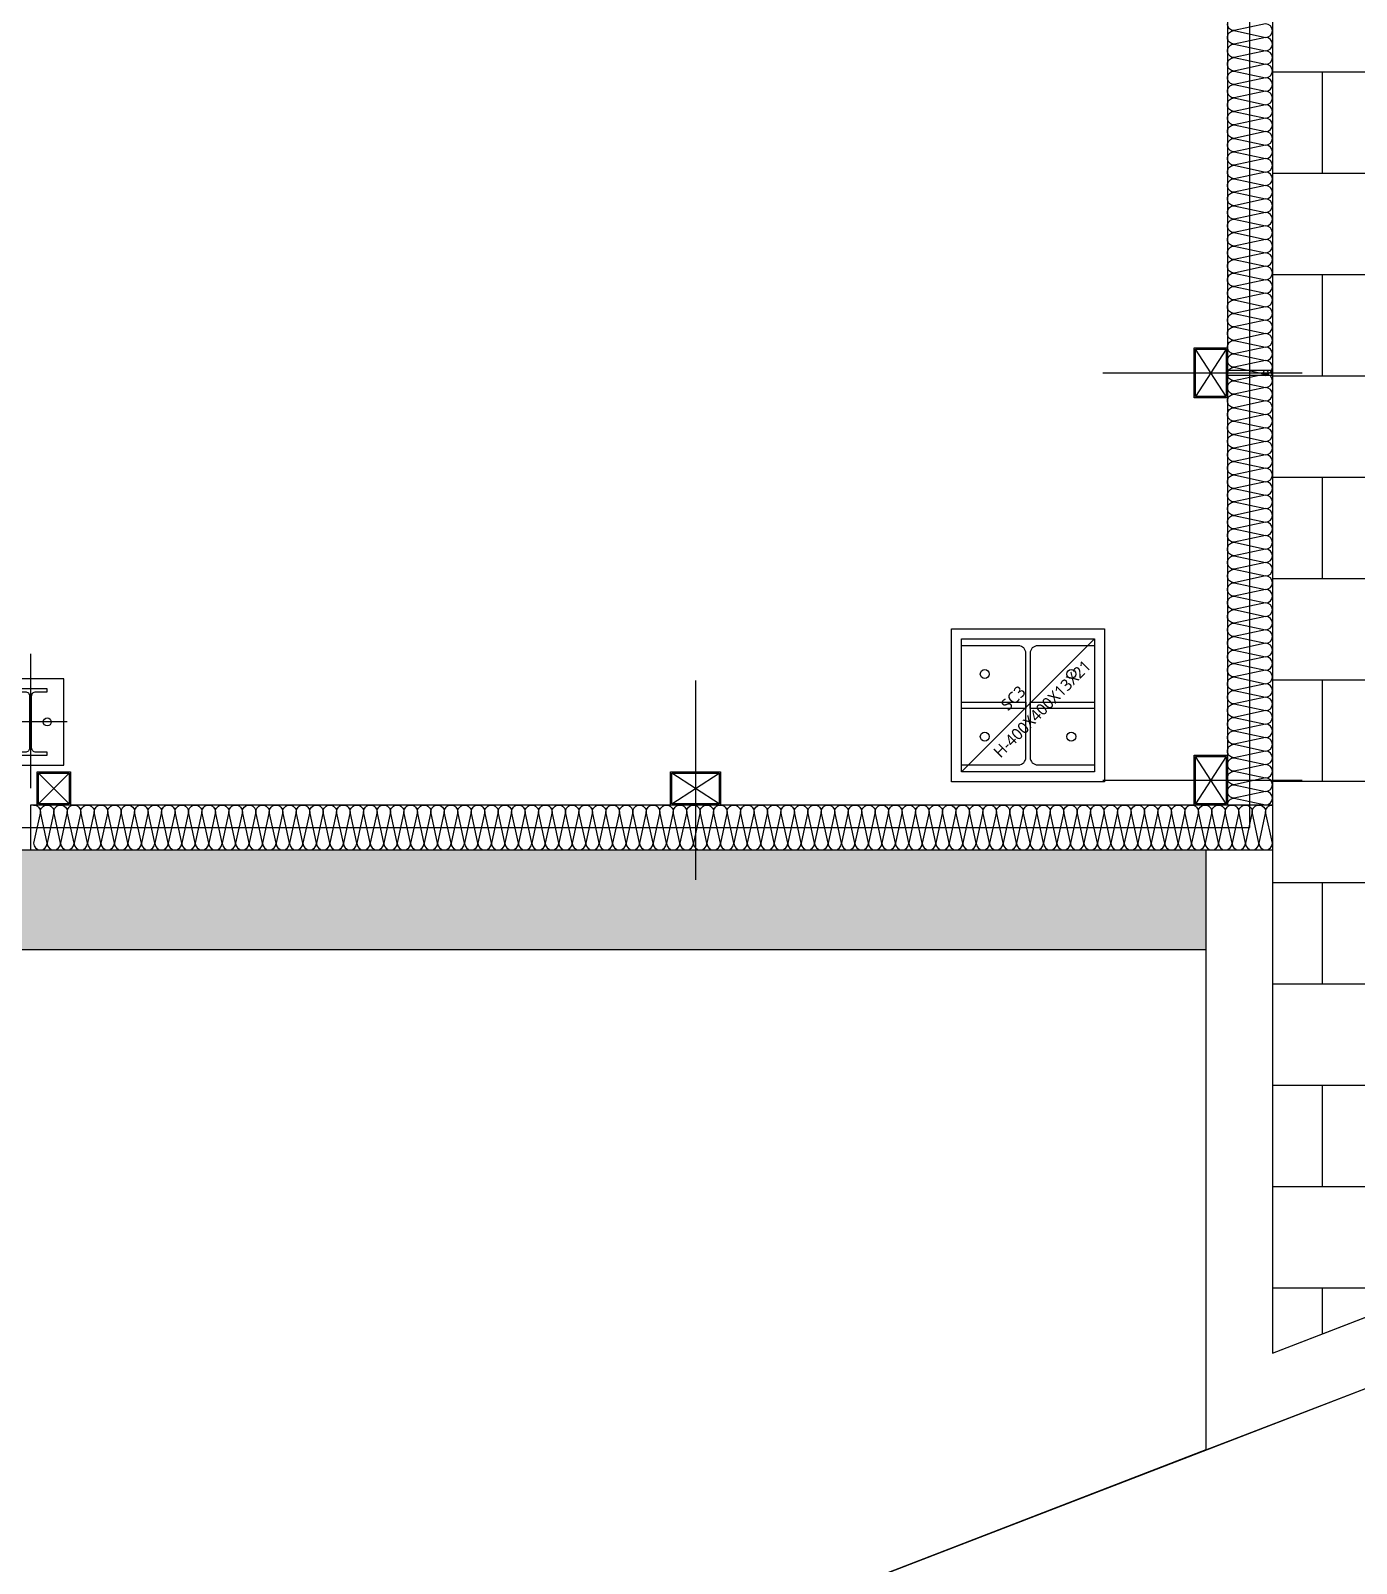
# Model space of a CAD drawing. Header units: millimetres. Extents: x 9 to 147, y 4 to 115.
# Drawn here: x 109.5 to 113.488, y 40.319 to 44.929 of the extents above; entities that cross this region are included whole.
import ezdxf
from ezdxf.enums import TextEntityAlignment as Align
from ezdxf.xclip import XClip

# ---------------------------------------------------------------- set-up
doc = ezdxf.new("R2010")
doc.units = ezdxf.units.MM
doc.header["$LTSCALE"] = 200
doc.linetypes.add('XR-PLAN$0$AUDIT_I_190801151318-2', pattern=[0])
doc.layers.get('DEFPOINTS').update_dxf_attribs({"color": 137})
doc.layers.add('AREA', color=30, linetype='Continuous', plot=False)
doc.layers.add('XR-PLAN$0$TEMP', color=171, linetype='Continuous', plot=False)
for name, color, linetype in [('XR-PLAN$0$09GIRDER', 252, 'Continuous'), ('XR-PLAN$0$6land', 252, 'XR-PLAN$0$AUDIT_I_190801151318-2'), ('XR-PLAN$0$AA-WAXM-FRAM', 252, 'Continuous'), ('XR-PLAN$0$ELE-6', 252, 'Continuous'), ('XR-PLAN$0$ELE-7', 252, 'Continuous'), ('XR-PLAN$0$HAT', 252, 'Continuous'), ('XR-PLAN$0$HAT-BRICK', 252, 'Continuous'), ('XR-PLAN$0$HAT-INS', 252, 'Continuous'), ('XR-PLAN$0$STEEL BASE', 252, 'Continuous'), ('XR-PLAN$0$WAL', 252, 'Continuous'), ('XR-PLAN$0$메탈판넬-2', 252, 'Continuous'), ('XR-PLAN$0$방화', 252, 'Continuous'), ('XR-현황측량도$0$경계석(33)', 252, 'Continuous')]:
    doc.layers.add(name, color=color, linetype=linetype)
doc.styles.add('XR-PLAN$0$스타일1', font='MALGUN_0.TTF')

# ---------------------------------------------------------------- blocks, each defined once
blk = doc.blocks.new('XR-현황측량도')
at = {"layer": 'XR-현황측량도$0$경계석(33)'}
blk.add_lwpolyline([(143027.2, 74043.6), (151689.9, 74037.3), (154882.8, 74051.1), (162788.9, 74142.4), (171654.6, 74151.5), (178947.9, 74224.2), (185441.1, 74257.7), (186411.9, 74404.5), (193068.5, 76971.8, 0.271364), (196517.3, 81929.2), (196869.6, 86053.4), (196858.7, 91789.3), (196871.2, 109951.5), (196867, 116558.1), (196605.1, 121600.6), (196792.5, 126063.1), (196775.4, 130633.2), (196750.4, 139290.1), (196674.2, 147914.3), (194521.9, 154575.8)], format="xyb", dxfattribs=at)
blk = doc.blocks.new('*U81')
at = {"layer": 'XR-PLAN$0$HAT-INS'}
for points in [[(-39270.4, 0, -0.414214), (-39285.4, 15), (-39270.4, 85, 1), (-39300.4, 85), (-39285.4, 15, -0.414214), (-39300.4, 0, 0.414214)], [(-39240.4, 0, -0.414214), (-39255.4, 15), (-39240.4, 85, 1), (-39270.4, 85), (-39255.4, 15, -0.414214), (-39270.4, 0, 0.414214)], [(-39210.4, 0, -0.414214), (-39225.4, 15), (-39210.4, 85, 1), (-39240.4, 85), (-39225.4, 15, -0.414214), (-39240.4, 0, 0.414214)], [(-39180.4, 0, -0.414214), (-39195.4, 15), (-39180.4, 85, 1), (-39210.4, 85), (-39195.4, 15, -0.414214), (-39210.4, 0, 0.414214)], [(-39150.4, 0, -0.414214), (-39165.4, 15), (-39150.4, 85, 1), (-39180.4, 85), (-39165.4, 15, -0.414214), (-39180.4, 0, 0.414214)], [(-39120.4, 0, -0.414214), (-39135.4, 15), (-39120.4, 85, 1), (-39150.4, 85), (-39135.4, 15, -0.414214), (-39150.4, 0, 0.414214)], [(-39090.4, 0, -0.414214), (-39105.4, 15), (-39090.4, 85, 1), (-39120.4, 85), (-39105.4, 15, -0.414214), (-39120.4, 0, 0.414214)], [(-39060.4, 0, -0.414214), (-39075.4, 15), (-39060.4, 85, 1), (-39090.4, 85), (-39075.4, 15, -0.414214), (-39090.4, 0, 0.414214)], [(-39030.4, 0, -0.414214), (-39045.4, 15), (-39030.4, 85, 1), (-39060.4, 85), (-39045.4, 15, -0.414214), (-39060.4, 0, 0.414214)], [(-39000.4, 0, -0.414214), (-39015.4, 15), (-39000.4, 85, 1), (-39030.4, 85), (-39015.4, 15, -0.414214), (-39030.4, 0, 0.414214)], [(-38970.4, 0, -0.414214), (-38985.4, 15), (-38970.4, 85, 1), (-39000.4, 85), (-38985.4, 15, -0.414214), (-39000.4, 0, 0.414214)], [(-38940.4, 0, -0.414214), (-38955.4, 15), (-38940.4, 85, 1), (-38970.4, 85), (-38955.4, 15, -0.414214), (-38970.4, 0, 0.414214)], [(-38910.4, 0, -0.414214), (-38925.4, 15), (-38910.4, 85, 1), (-38940.4, 85), (-38925.4, 15, -0.414214), (-38940.4, 0, 0.414214)], [(-38880.4, 0, -0.414214), (-38895.4, 15), (-38880.4, 85, 1), (-38910.4, 85), (-38895.4, 15, -0.414214), (-38910.4, 0, 0.414214)], [(-38850.4, 0, -0.414214), (-38865.4, 15), (-38850.4, 85, 1), (-38880.4, 85), (-38865.4, 15, -0.414214), (-38880.4, 0, 0.414214)], [(-38820.4, 0, -0.414214), (-38835.4, 15), (-38820.4, 85, 1), (-38850.4, 85), (-38835.4, 15, -0.414214), (-38850.4, 0, 0.414214)], [(-38790.4, 0, -0.414214), (-38805.4, 15), (-38790.4, 85, 1), (-38820.4, 85), (-38805.4, 15, -0.414214), (-38820.4, 0, 0.414214)], [(-38760.4, 0, -0.414214), (-38775.4, 15), (-38760.4, 85, 1), (-38790.4, 85), (-38775.4, 15, -0.414214), (-38790.4, 0, 0.414214)], [(-38730.4, 0, -0.414214), (-38745.4, 15), (-38730.4, 85, 1), (-38760.4, 85), (-38745.4, 15, -0.414214), (-38760.4, 0, 0.414214)], [(-38700.4, 0, -0.414214), (-38715.4, 15), (-38700.4, 85, 1), (-38730.4, 85), (-38715.4, 15, -0.414214), (-38730.4, 0, 0.414214)], [(-38670.4, 0, -0.414214), (-38685.4, 15), (-38670.4, 85, 1), (-38700.4, 85), (-38685.4, 15, -0.414214), (-38700.4, 0, 0.414214)], [(-38640.4, 0, -0.414214), (-38655.4, 15), (-38640.4, 85, 1), (-38670.4, 85), (-38655.4, 15, -0.414214), (-38670.4, 0, 0.414214)], [(-38610.4, 0, -0.414214), (-38625.4, 15), (-38610.4, 85, 1), (-38640.4, 85), (-38625.4, 15, -0.414214), (-38640.4, 0, 0.414214)], [(-38580.4, 0, -0.414214), (-38595.4, 15), (-38580.4, 85, 1), (-38610.4, 85), (-38595.4, 15, -0.414214), (-38610.4, 0, 0.414214)], [(-38550.4, 0, -0.414214), (-38565.4, 15), (-38550.4, 85, 1), (-38580.4, 85), (-38565.4, 15, -0.414214), (-38580.4, 0, 0.414214)], [(-38520.4, 0, -0.414214), (-38535.4, 15), (-38520.4, 85, 1), (-38550.4, 85), (-38535.4, 15, -0.414214), (-38550.4, 0, 0.414214)], [(-38490.4, 0, -0.414214), (-38505.4, 15), (-38490.4, 85, 1), (-38520.4, 85), (-38505.4, 15, -0.414214), (-38520.4, 0, 0.414214)], [(-38460.4, 0, -0.414214), (-38475.4, 15), (-38460.4, 85, 1), (-38490.4, 85), (-38475.4, 15, -0.414214), (-38490.4, 0, 0.414214)], [(-38430.4, 0, -0.414214), (-38445.4, 15), (-38430.4, 85, 1), (-38460.4, 85), (-38445.4, 15, -0.414214), (-38460.4, 0, 0.414214)], [(-38400.4, 0, -0.414214), (-38415.4, 15), (-38400.4, 85, 1), (-38430.4, 85), (-38415.4, 15, -0.414214), (-38430.4, 0, 0.414214)], [(-38370.4, 0, -0.414214), (-38385.4, 15), (-38370.4, 85, 1), (-38400.4, 85), (-38385.4, 15, -0.414214), (-38400.4, 0, 0.414214)], [(-38340.4, 0, -0.414214), (-38355.4, 15), (-38340.4, 85, 1), (-38370.4, 85), (-38355.4, 15, -0.414214), (-38370.4, 0, 0.414214)], [(-38310.4, 0, -0.414214), (-38325.4, 15), (-38310.4, 85, 1), (-38340.4, 85), (-38325.4, 15, -0.414214), (-38340.4, 0, 0.414214)], [(-38280.4, 0, -0.414214), (-38295.4, 15), (-38280.4, 85, 1), (-38310.4, 85), (-38295.4, 15, -0.414214), (-38310.4, 0, 0.414214)], [(-38250.4, 0, -0.414214), (-38265.4, 15), (-38250.4, 85, 1), (-38280.4, 85), (-38265.4, 15, -0.414214), (-38280.4, 0, 0.414214)], [(-38220.4, 0, -0.414214), (-38235.4, 15), (-38220.4, 85, 1), (-38250.4, 85), (-38235.4, 15, -0.414214), (-38250.4, 0, 0.414214)], [(-38190.4, 0, -0.414214), (-38205.4, 15), (-38190.4, 85, 1), (-38220.4, 85), (-38205.4, 15, -0.414214), (-38220.4, 0, 0.414214)], [(-38160.4, 0, -0.414214), (-38175.4, 15), (-38160.4, 85, 1), (-38190.4, 85), (-38175.4, 15, -0.414214), (-38190.4, 0, 0.414214)], [(-38130.4, 0, -0.414214), (-38145.4, 15), (-38130.4, 85, 1), (-38160.4, 85), (-38145.4, 15, -0.414214), (-38160.4, 0, 0.414214)], [(-38100.4, 0, -0.414214), (-38115.4, 15), (-38100.4, 85, 1), (-38130.4, 85), (-38115.4, 15, -0.414214), (-38130.4, 0, 0.414214)], [(-38070.4, 0, -0.414214), (-38085.4, 15), (-38070.4, 85, 1), (-38100.4, 85), (-38085.4, 15, -0.414214), (-38100.4, 0, 0.414214)], [(-38040.4, 0, -0.414214), (-38055.4, 15), (-38040.4, 85, 1), (-38070.4, 85), (-38055.4, 15, -0.414214), (-38070.4, 0, 0.414214)], [(-38010.4, 0, -0.414214), (-38025.4, 15), (-38010.4, 85, 1), (-38040.4, 85), (-38025.4, 15, -0.414214), (-38040.4, 0, 0.414214)], [(-37980.4, 0, -0.414214), (-37995.4, 15), (-37980.4, 85, 1), (-38010.4, 85), (-37995.4, 15, -0.414214), (-38010.4, 0, 0.414214)], [(-37950.4, 0, -0.414214), (-37965.4, 15), (-37950.4, 85, 1), (-37980.4, 85), (-37965.4, 15, -0.414214), (-37980.4, 0, 0.414214)], [(-37920.4, 0, -0.414214), (-37935.4, 15), (-37920.4, 85, 1), (-37950.4, 85), (-37935.4, 15, -0.414214), (-37950.4, 0, 0.414214)], [(-37890.4, 0, -0.414214), (-37905.4, 15), (-37890.4, 85, 1), (-37920.4, 85), (-37905.4, 15, -0.414214), (-37920.4, 0, 0.414214)], [(-37860.4, 0, -0.414214), (-37875.4, 15), (-37860.4, 85, 1), (-37890.4, 85), (-37875.4, 15, -0.414214), (-37890.4, 0, 0.414214)], [(-37830.4, 0, -0.414214), (-37845.4, 15), (-37830.4, 85, 1), (-37860.4, 85), (-37845.4, 15, -0.414214), (-37860.4, 0, 0.414214)], [(-37800.4, 0, -0.414214), (-37815.4, 15), (-37800.4, 85, 1), (-37830.4, 85), (-37815.4, 15, -0.414214), (-37830.4, 0, 0.414214)], [(-37770.4, 0, -0.414214), (-37785.4, 15), (-37770.4, 85, 1), (-37800.4, 85), (-37785.4, 15, -0.414214), (-37800.4, 0, 0.414214)], [(-37740.4, 0, -0.414214), (-37755.4, 15), (-37740.4, 85, 1), (-37770.4, 85), (-37755.4, 15, -0.414214), (-37770.4, 0, 0.414214)], [(-37710.4, 0, -0.414214), (-37725.4, 15), (-37710.4, 85, 1), (-37740.4, 85), (-37725.4, 15, -0.414214), (-37740.4, 0, 0.414214)], [(-37680.4, 0, -0.414214), (-37695.4, 15), (-37680.4, 85, 1), (-37710.4, 85), (-37695.4, 15, -0.414214), (-37710.4, 0, 0.414214)], [(-37650.4, 0, -0.414214), (-37665.4, 15), (-37650.4, 85, 1), (-37680.4, 85), (-37665.4, 15, -0.414214), (-37680.4, 0, 0.414214)], [(-37620.4, 0, -0.414214), (-37635.4, 15), (-37620.4, 85, 1), (-37650.4, 85), (-37635.4, 15, -0.414214), (-37650.4, 0, 0.414214)], [(-37590.4, 0, -0.414214), (-37605.4, 15), (-37590.4, 85, 1), (-37620.4, 85), (-37605.4, 15, -0.414214), (-37620.4, 0, 0.414214)], [(-37560.4, 0, -0.414214), (-37575.4, 15), (-37560.4, 85, 1), (-37590.4, 85), (-37575.4, 15, -0.414214), (-37590.4, 0, 0.414214)], [(-37530.4, 0, -0.414214), (-37545.4, 15), (-37530.4, 85, 1), (-37560.4, 85), (-37545.4, 15, -0.414214), (-37560.4, 0, 0.414214)], [(-37500.4, 0, -0.414214), (-37515.4, 15), (-37500.4, 85, 1), (-37530.4, 85), (-37515.4, 15, -0.414214), (-37530.4, 0, 0.414214)], [(-37470.4, 0, -0.414214), (-37485.4, 15), (-37470.4, 85, 1), (-37500.4, 85), (-37485.4, 15, -0.414214), (-37500.4, 0, 0.414214)], [(-37440.4, 0, -0.414214), (-37455.4, 15), (-37440.4, 85, 1), (-37470.4, 85), (-37455.4, 15, -0.414214), (-37470.4, 0, 0.414214)], [(-37410.4, 0, -0.414214), (-37425.4, 15), (-37410.4, 85, 1), (-37440.4, 85), (-37425.4, 15, -0.414214), (-37440.4, 0, 0.414214)], [(-37380.4, 0, -0.414214), (-37395.4, 15), (-37380.4, 85, 1), (-37410.4, 85), (-37395.4, 15, -0.414214), (-37410.4, 0, 0.414214)], [(-37350.4, 0, -0.414214), (-37365.4, 15), (-37350.4, 85, 1), (-37380.4, 85), (-37365.4, 15, -0.414214), (-37380.4, 0, 0.414214)], [(-37320.4, 0, -0.414214), (-37335.4, 15), (-37320.4, 85, 1), (-37350.4, 85), (-37335.4, 15, -0.414214), (-37350.4, 0, 0.414214)], [(-37290.4, 0, -0.414214), (-37305.4, 15), (-37290.4, 85, 1), (-37320.4, 85), (-37305.4, 15, -0.414214), (-37320.4, 0, 0.414214)], [(-37260.4, 0, -0.414214), (-37275.4, 15), (-37260.4, 85, 1), (-37290.4, 85), (-37275.4, 15, -0.414214), (-37290.4, 0, 0.414214)], [(-37230.4, 0, -0.414214), (-37245.4, 15), (-37230.4, 85, 1), (-37260.4, 85), (-37245.4, 15, -0.414214), (-37260.4, 0, 0.414214)], [(-37200.4, 0, -0.414214), (-37215.4, 15), (-37200.4, 85, 1), (-37230.4, 85), (-37215.4, 15, -0.414214), (-37230.4, 0, 0.414214)], [(-37170.4, 0, -0.414214), (-37185.4, 15), (-37170.4, 85, 1), (-37200.4, 85), (-37185.4, 15, -0.414214), (-37200.4, 0, 0.414214)], [(-37140.4, 0, -0.414214), (-37155.4, 15), (-37140.4, 85, 1), (-37170.4, 85), (-37155.4, 15, -0.414214), (-37170.4, 0, 0.414214)], [(-37110.4, 0, -0.414214), (-37125.4, 15), (-37110.4, 85, 1), (-37140.4, 85), (-37125.4, 15, -0.414214), (-37140.4, 0, 0.414214)], [(-37080.4, 0, -0.414214), (-37095.4, 15), (-37080.4, 85, 1), (-37110.4, 85), (-37095.4, 15, -0.414214), (-37110.4, 0, 0.414214)], [(-37050.4, 0, -0.414214), (-37065.4, 15), (-37050.4, 85, 1), (-37080.4, 85), (-37065.4, 15, -0.414214), (-37080.4, 0, 0.414214)], [(-37020.4, 0, -0.414214), (-37035.4, 15), (-37020.4, 85, 1), (-37050.4, 85), (-37035.4, 15, -0.414214), (-37050.4, 0, 0.414214)], [(-36990.4, 0, -0.414214), (-37005.4, 15), (-36990.4, 85, 1), (-37020.4, 85), (-37005.4, 15, -0.414214), (-37020.4, 0, 0.414214)], [(-36960.4, 0, -0.414214), (-36975.4, 15), (-36960.4, 85, 1), (-36990.4, 85), (-36975.4, 15, -0.414214), (-36990.4, 0, 0.414214)], [(-36930.4, 0, -0.414214), (-36945.4, 15), (-36930.4, 85, 1), (-36960.4, 85), (-36945.4, 15, -0.414214), (-36960.4, 0, 0.414214)], [(-36900.4, 0, -0.414214), (-36915.4, 15), (-36900.4, 85, 1), (-36930.4, 85), (-36915.4, 15, -0.414214), (-36930.4, 0, 0.414214)], [(-36870.4, 0, -0.414214), (-36885.4, 15), (-36870.4, 85, 1), (-36900.4, 85), (-36885.4, 15, -0.414214), (-36900.4, 0, 0.414214)], [(-36840.4, 0, -0.414214), (-36855.4, 15), (-36840.4, 85, 1), (-36870.4, 85), (-36855.4, 15, -0.414214), (-36870.4, 0, 0.414214)], [(-36810.4, 0, -0.414214), (-36825.4, 15), (-36810.4, 85, 1), (-36840.4, 85), (-36825.4, 15, -0.414214), (-36840.4, 0, 0.414214)], [(-36780.4, 0, -0.414214), (-36795.4, 15), (-36780.4, 85, 1), (-36810.4, 85), (-36795.4, 15, -0.414214), (-36810.4, 0, 0.414214)], [(-36750.4, 0, -0.414214), (-36765.4, 15), (-36750.4, 85, 1), (-36780.4, 85), (-36765.4, 15, -0.414214), (-36780.4, 0, 0.414214)], [(-36720.4, 0, -0.414214), (-36735.4, 15), (-36720.4, 85, 1), (-36750.4, 85), (-36735.4, 15, -0.414214), (-36750.4, 0, 0.414214)], [(-36690.4, 0, -0.414214), (-36705.4, 15), (-36690.4, 85, 1), (-36720.4, 85), (-36705.4, 15, -0.414214), (-36720.4, 0, 0.414214)], [(-36660.4, 0, -0.414214), (-36675.4, 15), (-36660.4, 85, 1), (-36690.4, 85), (-36675.4, 15, -0.414214), (-36690.4, 0, 0.414214)], [(-36630.4, 0, -0.414214), (-36645.4, 15), (-36630.4, 85, 1), (-36660.4, 85), (-36645.4, 15, -0.414214), (-36660.4, 0, 0.414214)], [(-36600.4, 0, -0.414214), (-36615.4, 15), (-36600.4, 85, 1), (-36630.4, 85), (-36615.4, 15, -0.414214), (-36630.4, 0, 0.414214)], [(-36570.4, 0, -0.414214), (-36585.4, 15), (-36570.4, 85, 1), (-36600.4, 85), (-36585.4, 15, -0.414214), (-36600.4, 0, 0.414214)], [(-36540.4, 0, -0.414214), (-36555.4, 15), (-36540.4, 85, 1), (-36570.4, 85), (-36555.4, 15, -0.414214), (-36570.4, 0, 0.414214)]]:
    blk.add_lwpolyline(points, format="xyb", dxfattribs=at)
blk = doc.blocks.new('*U93')
at = {"layer": 'XR-PLAN$0$HAT-INS'}
for points in [[(-444.1, 0, -0.414214), (-459.1, 15), (-444.1, 85, 1), (-474.1, 85), (-459.1, 15, -0.414214), (-474.1, 0, 0.414214)], [(-414.1, 0, -0.414214), (-429.1, 15), (-414.1, 85, 1), (-444.1, 85), (-429.1, 15, -0.414214), (-444.1, 0, 0.414214)], [(-384.1, 0, -0.414214), (-399.1, 15), (-384.1, 85, 1), (-414.1, 85), (-399.1, 15, -0.414214), (-414.1, 0, 0.414214)], [(-354.1, 0, -0.414214), (-369.1, 15), (-354.1, 85, 1), (-384.1, 85), (-369.1, 15, -0.414214), (-384.1, 0, 0.414214)], [(-324.1, 0, -0.414214), (-339.1, 15), (-324.1, 85, 1), (-354.1, 85), (-339.1, 15, -0.414214), (-354.1, 0, 0.414214)], [(-294.1, 0, -0.414214), (-309.1, 15), (-294.1, 85, 1), (-324.1, 85), (-309.1, 15, -0.414214), (-324.1, 0, 0.414214)], [(-264.1, 0, -0.414214), (-279.1, 15), (-264.1, 85, 1), (-294.1, 85), (-279.1, 15, -0.414214), (-294.1, 0, 0.414214)], [(-234.1, 0, -0.414214), (-249.1, 15), (-234.1, 85, 1), (-264.1, 85), (-249.1, 15, -0.414214), (-264.1, 0, 0.414214)], [(-204.1, 0, -0.414214), (-219.1, 15), (-204.1, 85, 1), (-234.1, 85), (-219.1, 15, -0.414214), (-234.1, 0, 0.414214)], [(-174.1, 0, -0.414214), (-189.1, 15), (-174.1, 85, 1), (-204.1, 85), (-189.1, 15, -0.414214), (-204.1, 0, 0.414214)], [(-144.1, 0, -0.414214), (-159.1, 15), (-144.1, 85, 1), (-174.1, 85), (-159.1, 15, -0.414214), (-174.1, 0, 0.414214)], [(-114.1, 0, -0.414214), (-129.1, 15), (-114.1, 85, 1), (-144.1, 85), (-129.1, 15, -0.414214), (-144.1, 0, 0.414214)], [(-84.1, 0, -0.414214), (-99.1, 15), (-84.1, 85, 1), (-114.1, 85), (-99.1, 15, -0.414214), (-114.1, 0, 0.414214)], [(-54.1, 0, -0.414214), (-69.1, 15), (-54.1, 85, 1), (-84.1, 85), (-69.1, 15, -0.414214), (-84.1, 0, 0.414214)], [(-24.1, 0, -0.414214), (-39.1, 15), (-24.1, 85, 1), (-54.1, 85), (-39.1, 15, -0.414214), (-54.1, 0, 0.414214)], [(5.9, 0, -0.414214), (-9.1, 15), (5.9, 85, 1), (-24.1, 85), (-9.1, 15, -0.414214), (-24.1, 0, 0.414214)], [(35.9, 0, -0.414214), (20.9, 15), (35.9, 85, 1), (5.9, 85), (20.9, 15, -0.414214), (5.9, 0, 0.414214)], [(65.9, 0, -0.414214), (50.9, 15), (65.9, 85, 1), (35.9, 85), (50.9, 15, -0.414214), (35.9, 0, 0.414214)], [(95.9, 0, -0.414214), (80.9, 15), (95.9, 85, 1), (65.9, 85), (80.9, 15, -0.414214), (65.9, 0, 0.414214)], [(125.9, 0, -0.414214), (110.9, 15), (125.9, 85, 1), (95.9, 85), (110.9, 15, -0.414214), (95.9, 0, 0.414214)], [(155.9, 0, -0.414214), (140.9, 15), (155.9, 85, 1), (125.9, 85), (140.9, 15, -0.414214), (125.9, 0, 0.414214)], [(185.9, 0, -0.414214), (170.9, 15), (185.9, 85, 1), (155.9, 85), (170.9, 15, -0.414214), (155.9, 0, 0.414214)], [(215.9, 0, -0.414214), (200.9, 15), (215.9, 85, 1), (185.9, 85), (200.9, 15, -0.414214), (185.9, 0, 0.414214)], [(245.9, 0, -0.414214), (230.9, 15), (245.9, 85, 1), (215.9, 85), (230.9, 15, -0.414214), (215.9, 0, 0.414214)], [(275.9, 0, -0.414214), (260.9, 15), (275.9, 85, 1), (245.9, 85), (260.9, 15, -0.414214), (245.9, 0, 0.414214)], [(305.9, 0, -0.414214), (290.9, 15), (305.9, 85, 1), (275.9, 85), (290.9, 15, -0.414214), (275.9, 0, 0.414214)], [(335.9, 0, -0.414214), (320.9, 15), (335.9, 85, 1), (305.9, 85), (320.9, 15, -0.414214), (305.9, 0, 0.414214)], [(365.9, 0, -0.414214), (350.9, 15), (365.9, 85, 1), (335.9, 85), (350.9, 15, -0.414214), (335.9, 0, 0.414214)], [(395.9, 0, -0.414214), (380.9, 15), (395.9, 85, 1), (365.9, 85), (380.9, 15, -0.414214), (365.9, 0, 0.414214)], [(425.9, 0, -0.414214), (410.9, 15), (425.9, 85, 1), (395.9, 85), (410.9, 15, -0.414214), (395.9, 0, 0.414214)], [(455.9, 0, -0.414214), (440.9, 15), (455.9, 85, 1), (425.9, 85), (440.9, 15, -0.414214), (425.9, 0, 0.414214)], [(485.9, 0, -0.414214), (470.9, 15), (485.9, 85, 1), (455.9, 85), (470.9, 15, -0.414214), (455.9, 0, 0.414214)], [(515.9, 0, -0.414214), (500.9, 15), (515.9, 85, 1), (485.9, 85), (500.9, 15, -0.414214), (485.9, 0, 0.414214)], [(545.9, 0, -0.414214), (530.9, 15), (545.9, 85, 1), (515.9, 85), (530.9, 15, -0.414214), (515.9, 0, 0.414214)], [(575.9, 0, -0.414214), (560.9, 15), (575.9, 85, 1), (545.9, 85), (560.9, 15, -0.414214), (545.9, 0, 0.414214)], [(605.9, 0, -0.414214), (590.9, 15), (605.9, 85, 1), (575.9, 85), (590.9, 15, -0.414214), (575.9, 0, 0.414214)], [(635.9, 0, -0.414214), (620.9, 15), (635.9, 85, 1), (605.9, 85), (620.9, 15, -0.414214), (605.9, 0, 0.414214)], [(665.9, 0, -0.414214), (650.9, 15), (665.9, 85, 1), (635.9, 85), (650.9, 15, -0.414214), (635.9, 0, 0.414214)], [(695.9, 0, -0.414214), (680.9, 15), (695.9, 85, 1), (665.9, 85), (680.9, 15, -0.414214), (665.9, 0, 0.414214)], [(725.9, 0, -0.414214), (710.9, 15), (725.9, 85, 1), (695.9, 85), (710.9, 15, -0.414214), (695.9, 0, 0.414214)], [(755.9, 0, -0.414214), (740.9, 15), (755.9, 85, 1), (725.9, 85), (740.9, 15, -0.414214), (725.9, 0, 0.414214)], [(785.9, 0, -0.414214), (770.9, 15), (785.9, 85, 1), (755.9, 85), (770.9, 15, -0.414214), (755.9, 0, 0.414214)], [(815.9, 0, -0.414214), (800.9, 15), (815.9, 85, 1), (785.9, 85), (800.9, 15, -0.414214), (785.9, 0, 0.414214)], [(845.9, 0, -0.414214), (830.9, 15), (845.9, 85, 1), (815.9, 85), (830.9, 15, -0.414214), (815.9, 0, 0.414214)], [(875.9, 0, -0.414214), (860.9, 15), (875.9, 85, 1), (845.9, 85), (860.9, 15, -0.414214), (845.9, 0, 0.414214)], [(905.9, 0, -0.414214), (890.9, 15), (905.9, 85, 1), (875.9, 85), (890.9, 15, -0.414214), (875.9, 0, 0.414214)], [(935.9, 0, -0.414214), (920.9, 15), (935.9, 85, 1), (905.9, 85), (920.9, 15, -0.414214), (905.9, 0, 0.414214)], [(965.9, 0, -0.414214), (950.9, 15), (965.9, 85, 1), (935.9, 85), (950.9, 15, -0.414214), (935.9, 0, 0.414214)], [(995.9, 0, -0.414214), (980.9, 15), (995.9, 85, 1), (965.9, 85), (980.9, 15, -0.414214), (965.9, 0, 0.414214)], [(1025.9, 0, -0.414214), (1010.9, 15), (1025.9, 85, 1), (995.9, 85), (1010.9, 15, -0.414214), (995.9, 0, 0.414214)], [(1055.9, 0, -0.414214), (1040.9, 15), (1055.9, 85, 1), (1025.9, 85), (1040.9, 15, -0.414214), (1025.9, 0, 0.414214)], [(1085.9, 0, -0.414214), (1070.9, 15), (1085.9, 85, 1), (1055.9, 85), (1070.9, 15, -0.414214), (1055.9, 0, 0.414214)], [(1115.9, 0, -0.414214), (1100.9, 15), (1115.9, 85, 1), (1085.9, 85), (1100.9, 15, -0.414214), (1085.9, 0, 0.414214)], [(1145.9, 0, -0.414214), (1130.9, 15), (1145.9, 85, 1), (1115.9, 85), (1130.9, 15, -0.414214), (1115.9, 0, 0.414214)], [(1175.9, 0, -0.414214), (1160.9, 15), (1175.9, 85, 1), (1145.9, 85), (1160.9, 15, -0.414214), (1145.9, 0, 0.414214)], [(1205.9, 0, -0.414214), (1190.9, 15), (1205.9, 85, 1), (1175.9, 85), (1190.9, 15, -0.414214), (1175.9, 0, 0.414214)], [(1235.9, 0, -0.414214), (1220.9, 15), (1235.9, 85, 1), (1205.9, 85), (1220.9, 15, -0.414214), (1205.9, 0, 0.414214)], [(1265.9, 0, -0.414214), (1250.9, 15), (1265.9, 85, 1), (1235.9, 85), (1250.9, 15, -0.414214), (1235.9, 0, 0.414214)]]:
    blk.add_lwpolyline(points, format="xyb", dxfattribs=at)
blk = doc.blocks.new('XR-PLAN$0$SQ-PIPE-100X100X4.5T')
at = {"layer": 'XR-PLAN$0$ELE-6'}
for p, q in [((-88.6, 7.5), (46.4, 7.5)), ((-88.6, -7.5), (46.4, -7.5))]:
    blk.add_line(p, q, dxfattribs=at)
at = {"layer": 'XR-PLAN$0$HAT'}
blk.add_circle((-68.6, 0), 7.5, dxfattribs=at)
blk.add_arc((-101.6, 0), 15.1, 330.1372, 29.8628, dxfattribs=at)
at = {"layer": 'XR-PLAN$0$방화'}
blk.add_lwpolyline([(411.4, 0), (-178.6, 0)], dxfattribs=at)
blk = doc.blocks.new('XR-PLAN$0$SQ-PIPE-100X100X4.5TS')
at = {"layer": 'XR-PLAN$0$AA-WAXM-FRAM'}
for p, q in [((-71, 4), (71, 96)), ((71, 4), (-71, 96))]:
    blk.add_line(p, q, dxfattribs=at)
for points in [[(75, 0), (75, 100), (-75, 100), (-75, 0)], [(71, 4), (71, 96), (-71, 96), (-71, 4)]]:
    blk.add_lwpolyline(points, close=True, dxfattribs=at)
at = {"layer": 'XR-PLAN$0$방화'}
blk.add_lwpolyline([(0, 375), (0, -225)], dxfattribs=at)
blk = doc.blocks.new('XR-PLAN$0$SQ-PIPE-100X100X4.5TP')
at = {"layer": 'XR-PLAN$0$AA-WAXM-FRAM'}
for p, q in [((-96, 96), (-4, 4)), ((-4, 96), (-96, 4))]:
    blk.add_line(p, q, dxfattribs=at)
for points in [[(0, 100), (0, 0), (-100, 0), (-100, 100)], [(-4, 96), (-4, 4), (-96, 4), (-96, 96)]]:
    blk.add_lwpolyline(points, close=True, dxfattribs=at)
blk = doc.blocks.new('XR-PLAN$0$X-PIPE-1PL')
blk.add_blockref('XR-PLAN$0$SQ-PIPE-100X100X4.5TP', (68120, -43300))
at = {"layer": 'XR-PLAN$0$AA-WAXM-FRAM', "xscale": -1}
blk.add_blockref('XR-PLAN$0$SQ-PIPE-100X100X4.5T', (71646.4, -42000), dxfattribs=at)
at = {"layer": 'XR-PLAN$0$메탈판넬-2', "rotation": 90}
for p, xscale in [((71600, -42000), -1.000000000000003), ((71600, -43225), -1.000000000000001)]:
    blk.add_blockref('XR-PLAN$0$SQ-PIPE-100X100X4.5TS', p, dxfattribs=dict(at, xscale=xscale))
at = {"layer": 'XR-PLAN$0$메탈판넬-2', "xscale": -1}
blk.add_blockref('XR-PLAN$0$SQ-PIPE-100X100X4.5TS', (70000, -43300), dxfattribs=at)
blk = doc.blocks.new('XR-PLAN$0$S-WC1')
at = {"layer": 'DEFPOINTS'}
for p, q in [((0, 205), (0, -199)), ((110, 0), (-110, 0))]:
    blk.add_line(p, q, dxfattribs=at)
at = {"layer": 'XR-PLAN$0$STEEL BASE'}
blk.add_lwpolyline([(100, 130), (-100, 130), (-100, -130), (100, -130)], close=True, dxfattribs=at)
for centre in [(-50, 0), (50, 0)]:
    blk.add_circle(centre, 12, dxfattribs=at)
at = {"layer": 'XR-PLAN$0$WAL'}
blk.add_lwpolyline([(50, -100), (50, -91), (16, -91, -0.414214), (3, -78), (3, 78, -0.414214), (16, 91), (50, 91), (50, 100), (-50, 100), (-50, 91), (-16, 91, -0.414214), (-3, 78), (-3, -78, -0.414214), (-16, -91), (-50, -91), (-50, -100)], format="xyb", close=True, dxfattribs=at)
at = {"layer": 'XR-PLAN$0$TEMP', "style": 'XR-PLAN$0$스타일1'}
blk.add_text('WC1', height=35, rotation=90, dxfattribs=at).set_placement((-59.6, 26))
blk = doc.blocks.new('XR-PLAN$0$S-SC3')
at = {"layer": 'DEFPOINTS'}
blk.add_line((-200, -200), (200, 200), dxfattribs=at)
blk.add_lwpolyline([(-200, 200), (200, 200), (200, -200), (-200, -200)], close=True, dxfattribs=at)
at = {"layer": 'XR-PLAN$0$09GIRDER'}
blk.add_lwpolyline([(-200, -200), (-200, -179), (-28.5, -179, 0.414214), (-6.5, -157), (-6.5, 157, 0.414214), (-28.5, 179), (-200, 179), (-200, 200), (200, 200), (200, 179), (28.5, 179, 0.414214), (6.5, 157), (6.5, -157, 0.414214), (28.5, -179), (200, -179), (200, -200)], format="xyb", close=True, dxfattribs=at)
at = {"layer": 'XR-PLAN$0$STEEL BASE'}
for points in [[(-230, 230), (230, 230), (230, -230), (-230, -230)], [(-200, 9.5), (-6.5, 9.5), (-6.5, -9.5), (-200, -9.5)], [(6.5, 9.5), (200, 9.5), (200, -9.5), (6.5, -9.5)]]:
    blk.add_lwpolyline(points, close=True, dxfattribs=at)
for centre in [(-130, 94.2), (130, 94.2), (-130, -94.2), (130, -94.2)]:
    blk.add_circle(centre, 13.5, dxfattribs=at)
at = {"layer": 'DEFPOINTS', "style": 'XR-PLAN$0$스타일1'}
for s, p in [('H-400X400X13X21', (42.7, -10.5)), ('SC3', (-44.5, 22))]:
    blk.add_text(s, height=35, rotation=45, dxfattribs=at).set_placement(p, align=Align.MIDDLE_CENTER)
blk = doc.blocks.new('XR-PLAN$0$x-stu-1Fcol')
for name, p in [('XR-PLAN$0$S-SC3', (71000, -43000)), ('XR-PLAN$0$S-WC1', (68000, -43050))]:
    blk.add_blockref(name, p)

msp = doc.modelspace()

# ---------------------------------------------------------------- hatches: boundary and pattern name
at = {"layer": 'XR-PLAN$0$HAT-BRICK'}
h = msp.add_hatch(dxfattribs=at)
h.set_pattern_fill('AR-B816', color=256, scale=0.0015)
h.paths.add_polyline_path([(116.735, 57.37), (116.735, 56.87), (113.235, 56.87), (113.235, 40.9519), (115.4799, 41.8177, 0.271099), (118.8074, 46.6072), (119.1591, 50.7234), (119.1482, 56.4509), (119.1635, 76.25), (113.235, 76.25), (113.235, 72.465), (116.735, 72.465)])
h = msp.add_hatch(dxfattribs=at)
h.set_pattern_fill('GRAVEL', color=256, scale=0.01)
h.paths.add_polyline_path([(76.9, 42.465), (113.035, 42.465), (113.035, 42.165), (76.9, 42.165)])

# ---------------------------------------------------------------- linework, layer by layer
at = {"layer": 'AREA'}
msp.add_lwpolyline([(113.1675, 86.2675), (41.1325, 86.2675), (41.1325, 42.5327), (113.1675, 42.5327)], close=True, dxfattribs=at)
at = {"layer": 'XR-PLAN$0$6land'}
msp.add_line((113.035, 40.6604), (115.558, 41.6335), dxfattribs=at)
for points in [[(113.035, 42.465), (113.035, 40.6604)], [(113.235, 42.465), (113.235, 40.9519), (115.486, 41.8201)], [(113.035, 40.6604), (108.9015, 39.0662), (107.9306, 38.9194), (101.4374, 38.8859), (94.1441, 38.8132), (85.2785, 38.8041), (77.3724, 38.7128), (74.1794, 38.699), (65.5167, 38.7053), (57.6485, 38.7244), (51.2299, 38.6364), (49.4769, 38.6828), (39.4375, 38.6834)]]:
    msp.add_lwpolyline(points, dxfattribs=at)
at = {"layer": 'XR-PLAN$0$ELE-6'}
for p, q in [((113.235, 56.87), (113.235, 42.465)), ((113.1, 56.735), (113.1, 42.6))]:
    msp.add_line(p, q, dxfattribs=at)
msp.add_lwpolyline([(113.235, 42.6), (109.5, 42.6), (109.5, 42.465), (113.235, 42.465)], dxfattribs=at)
at = {"layer": 'XR-PLAN$0$ELE-7'}
msp.add_lwpolyline([(76.9, 42.465), (113.035, 42.465), (113.035, 42.165), (76.9, 42.165)], close=True, dxfattribs=at)
at = {"layer": 'XR-PLAN$0$HAT-BRICK'}
msp.add_lwpolyline([(113.235, 56.87), (113.235, 40.9519), (115.4799, 41.8177, 0.271099), (118.8074, 46.6072), (119.1591, 50.7234), (119.1482, 56.4509), (119.1635, 76.25), (113.235, 76.25), (113.235, 72.465), (116.735, 72.465), (116.735, 57.37)], format="xyb", dxfattribs=at)

# ---------------------------------------------------------------- block references
ref = msp.add_blockref('XR-현황측량도', (-77.5105, -35.3383), dxfattribs=dict(xscale=0.001, yscale=0.001, zscale=0.001))
XClip(ref).set_block_clipping_path([(86810.4680804907, 39538.2997129494), (224210.4680804907, 149938.2997129495)])
at = {"xscale": 0.001, "yscale": 0.001, "zscale": 0.001}
for name in ['XR-PLAN$0$X-PIPE-1PL', 'XR-PLAN$0$x-stu-1Fcol']:
    msp.add_blockref(name, (41.5, 85.9), dxfattribs=at)
at = {"layer": 'XR-PLAN$0$HAT-INS', "xscale": 0.00135, "yscale": 0.00135, "zscale": 0.00135}
for name, p, rotation in [('*U93', (113.1, 44.3095), 270), ('*U81', (60.1795, 42.6), 180)]:
    msp.add_blockref(name, p, dxfattribs=dict(at, rotation=rotation))

doc.saveas('drawing.dxf')
